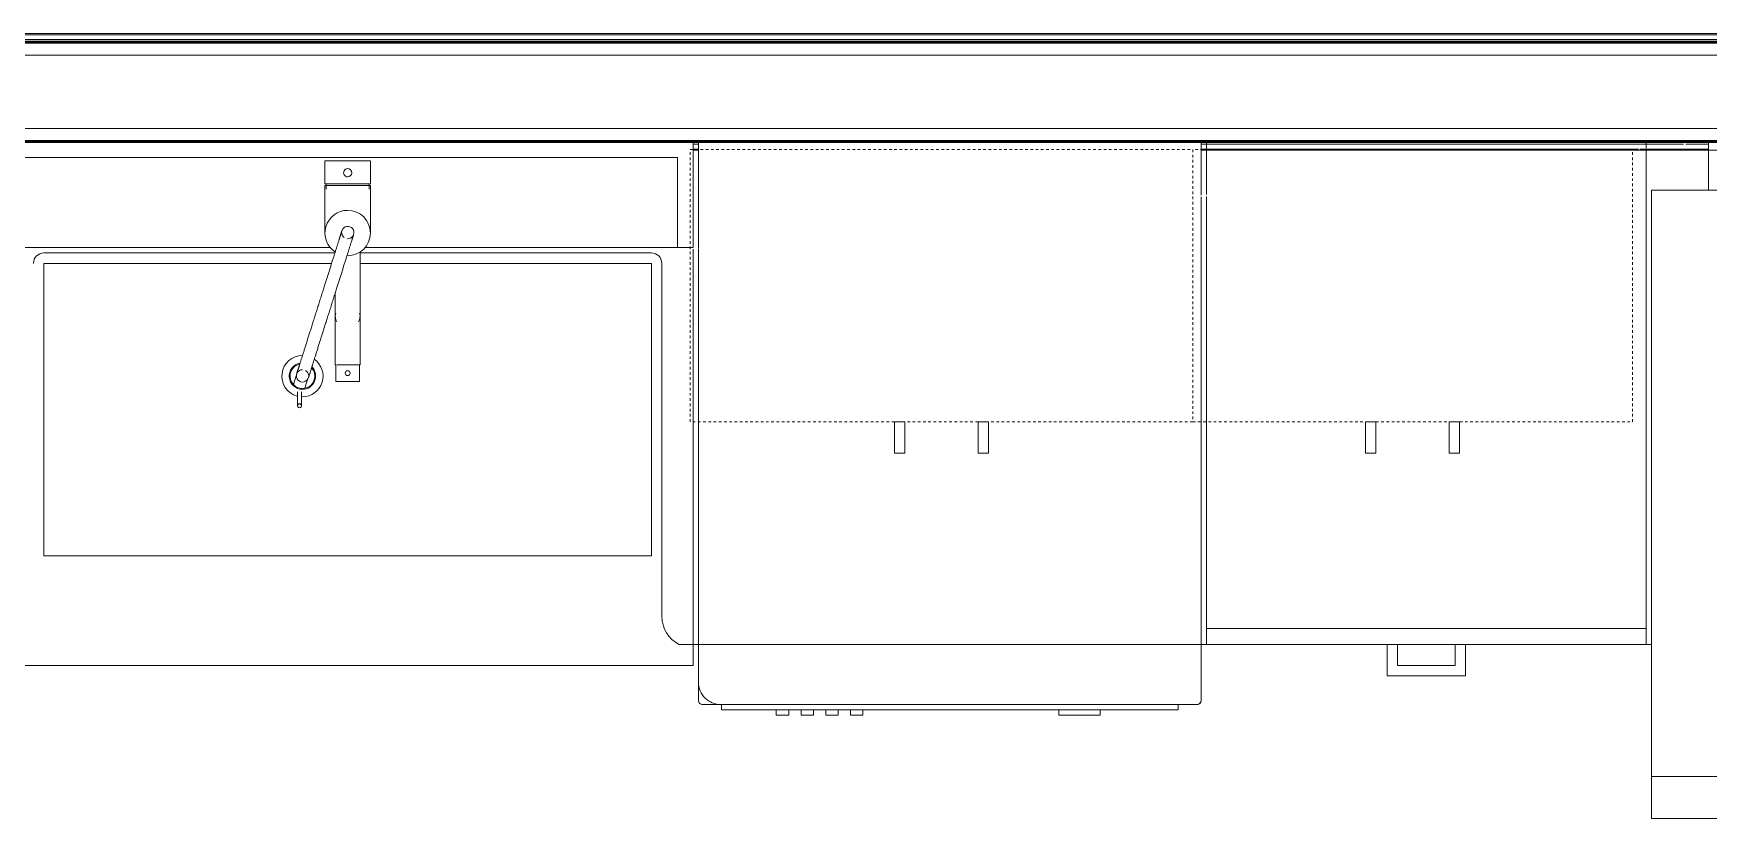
# Model space of a CAD drawing. Header units: inches. Extents: x -4235 to -464, y 9767 to 12344.
# Drawn here: x -3364.2 to -3284.2, y 11414.9 to 11452.4 of the extents above; entities that cross this region are included whole.
import ezdxf

# ---------------------------------------------------------------- set-up
doc = ezdxf.new("R2010")
doc.units = ezdxf.units.IN
doc.header["$MEASUREMENT"] = 0
doc.linetypes.add('Dash', pattern=[0.25, 0.125, -0.125])
for name, color, linetype, lineweight in [('0-1', 7, 'Continuous', 5), ('0-2', 254, 'Continuous', 9), ('A-WALL-1', 250, 'Continuous', 50), ('A-WALL-2', 50, 'Continuous', 13), ('A-WALL-3', 10, 'Continuous', 9), ('A-WALL-4', 254, 'Continuous', 9), ('A-WALL-5', 7, 'Continuous', 9), ('A-WALL-6', 113, 'Continuous', 9), ('P-SANR-FIXT-1', 7, 'Continuous', 9), ('P-SANR-FIXT-3', 254, 'Continuous', 9), ('Q-CASE-1', 10, 'Continuous', 9), ('Q-CASE-2', 254, 'Continuous', 9), ('Q-CASE-3', 7, 'Continuous', 9), ('Q-CASE-4', 7, 'Dash', 9), ('Q-SPCQ-1', 7, 'Continuous', 9), ('Q-SPCQ-2', 10, 'Continuous', 9), ('Q-SPCQ-3', 254, 'Continuous', 9)]:
    doc.layers.add(name, color=color, linetype=linetype, lineweight=lineweight)

# ---------------------------------------------------------------- blocks, each defined once
blk = doc.blocks.new('Basic Wall _ INT - W4BØF - _5_8 GYP - 2X4 WOOD_BATT_ - 5_8 GYP_ - ___-3184041-BACKGROUND - 2ND FLOOR')
at = {"layer": 'A-WALL-3'}
for p, q in [((-3365.674, 11447.238), (-3332.674, 11447.238)), ((-3332.674, 11447.238), (-3332.424, 11447.238)), ((-3332.674, 11447.113), (-3332.424, 11447.113)), ((-3332.424, 11446.887), (-3332.674, 11446.887)), ((-3308.424, 11447.238), (-3284.199, 11447.238)), ((-3308.424, 11447.113), (-3285.387, 11447.113)), ((-3287.536, 11446.887), (-3308.424, 11446.887)), ((-3284.199, 11446.887), (-3287.478, 11446.887)), ((-3285.274, 11447.113), (-3284.199, 11447.113))]:
    blk.add_line(p, q, dxfattribs=at)
at = {"layer": 'A-WALL-4'}
for p, q in [((-3332.424, 11446.824), (-3332.674, 11446.824)), ((-3288.13, 11446.824), (-3308.424, 11446.824)), ((-3284.199, 11446.824), (-3288.108, 11446.824))]:
    blk.add_line(p, q, dxfattribs=at)
at = {"layer": 'A-WALL-5'}
blk.add_line((-3249.862, 11446.824), (-3284.199, 11446.824), dxfattribs=at)
blk = doc.blocks.new('Basic Wall _ INT - W4BØF - _5_8 GYP - 2X4 WOOD_BATT_ - 5_8 GYP_ - ___-3184042-BACKGROUND - 2ND FLOOR')
at = {"layer": 'A-WALL-4'}
for p, q in [((-3278.631, 11452.339), (-3402.299, 11452.339)), ((-3402.299, 11451.988), (-3278.222, 11451.988))]:
    blk.add_line(p, q, dxfattribs=at)
at = {"layer": 'A-WALL-5'}
for p, q in [((-3278.636, 11452.401), (-3402.299, 11452.401)), ((-3278.222, 11452.113), (-3402.299, 11452.113))]:
    blk.add_line(p, q, dxfattribs=at)
blk = doc.blocks.new('Refrigerator_-_Side-by-Side_6047 - 36_ X 30_-345559-BACKGROUND - 2ND FLOOR')
at = {"layer": 'Q-SPCQ-1'}
for p, q in [((17.875, 14.422), (-17.875, 14.422)), ((-17.875, 14.422), (-17.875, -15.578)), ((17.875, -15.578), (17.875, 14.422)), ((-17.875, -13.578), (-3.125, -13.578)), ((-17.875, -13.578), (-17.875, -15.578)), ((-3.125, -15.578), (-3.125, -13.578)), ((-2.625, -13.578), (17.875, -13.578)), ((-2.625, -13.578), (-2.625, -15.578)), ((17.875, -15.578), (17.875, -13.578)), ((-17.875, -15.578), (17.875, -15.578)), ((-3.125, -15.578), (-17.875, -15.578)), ((17.875, -15.578), (-2.625, -15.578))]:
    blk.add_line(p, q, dxfattribs=at)
blk = doc.blocks.new('Dishwasher_15404 - 34_ counter-V161-BACKGROUND - 2ND FLOOR')
at = {"layer": 'Q-SPCQ-1'}
for p, q in [((26.678, 0), (24, 0)), ((26.875, -22.928), (26.875, -0.197)), ((27.125, -1.093), (26.875, -1.093)), ((27.125, -1.093), (27.125, -22.907)), ((27.375, -4.824), (27.125, -4.824)), ((27.375, -4.824), (27.375, -5.808)), ((27.375, -5.808), (27.375, -6.793)), ((27.125, -6.793), (27.375, -6.793)), ((27.375, -16.15), (27.125, -16.15)), ((27.125, -16.741), (27.375, -16.741)), ((27.375, -16.15), (27.375, -16.741)), ((27.375, -17.331), (27.125, -17.331)), ((27.375, -17.331), (27.375, -17.922)), ((27.125, -17.922), (27.375, -17.922)), ((27.375, -18.512), (27.125, -18.512)), ((27.125, -19.103), (27.375, -19.103)), ((27.375, -18.512), (27.375, -19.103)), ((27.375, -19.693), (27.125, -19.693)), ((27.375, -19.693), (27.375, -20.284)), ((27.125, -20.284), (27.375, -20.284)), ((27.125, -22.907), (26.875, -22.907)), ((26.875, -23.803), (26.875, -22.928)), ((24, -24), (25.803, -24)), ((25.803, -24), (26.678, -24))]:
    blk.add_line(p, q, dxfattribs=at)
for centre, radius, start, end in [((26.678, -0.197), 0.197, 360, 90), ((26.678, -0.197), 0.197, 15, 90), ((25.803, -22.928), 1.072, 270, 0), ((26.678, -23.803), 0.197, 270, 0)]:
    blk.add_arc(centre, radius, start, end, dxfattribs=at)
at = {"layer": 'Q-SPCQ-2'}
for p, q in [((0.375, 0), (0, 0)), ((0, 0), (0, -24)), ((0, -24), (0.375, -24))]:
    blk.add_line(p, q, dxfattribs=at)
at = {"layer": 'Q-SPCQ-3'}
for p, q in [((2.549, 0), (0.375, 0)), ((24, 0), (2.638, 0)), ((0.375, -24), (5.074, -24)), ((5.104, -24), (24, -24))]:
    blk.add_line(p, q, dxfattribs=at)
blk = doc.blocks.new('Vanity Cabinet-Double Door - 33_-V19-BACKGROUND - 2ND FLOOR')
at = {"layer": 'Q-CASE-1'}
for p, q in [((-15.762, 0.375), (-15.762, 0)), ((-15.762, 0.375), (-15.762, 0)), ((17.238, 0), (17.238, 0.375)), ((17.238, 0), (17.238, 0.375)), ((-15.762, 0), (17.238, 0)), ((-15.762, 0), (17.238, 0)), ((-15.762, 0), (17.238, 0))]:
    blk.add_line(p, q, dxfattribs=at)
at = {"layer": 'Q-CASE-2'}
for p, q in [((-15.762, 5.058), (-15.762, 0.375)), ((-15.762, 5.058), (-15.762, 0.375)), ((-15.012, 5.058), (-15.012, 0.75)), ((16.488, 0.75), (16.488, 5.058)), ((-15.012, 0.75), (16.488, 0.75))]:
    blk.add_line(p, q, dxfattribs=at)
blk = doc.blocks.new('Base Cabinet 3 Drawer 230 - Base Cabinet 3 Drawer 230 21_-2578998-BACKGROUND - 2ND FLOOR')
at = {"layer": 'Q-CASE-1'}
for p, q in [((-0.638, 24), (-1.137, 24)), ((-0.638, 24), (-1.137, 24)), ((2.113, 24), (2.613, 24)), ((2.113, 24), (2.613, 24)), ((-9.762, 0.313), (-9.762, 0.01)), ((11.238, 0), (11.238, 0.375)), ((-9.762, 0), (11.238, 0))]:
    blk.add_line(p, q, dxfattribs=at)
at = {"layer": 'Q-CASE-2'}
for p, q in [((-9.762, 24), (11.238, 24)), ((-9.762, 23.25), (-9.762, 24)), ((-0.638, 24), (-1.137, 24)), ((2.113, 24), (2.613, 24)), ((11.238, 24), (11.238, 23.25)), ((11.238, 23.25), (-9.762, 23.25)), ((-9.762, 23.25), (-9.762, 0.375)), ((11.238, 2.611), (11.238, 23.25)), ((11.238, 0.375), (11.238, 2.523))]:
    blk.add_line(p, q, dxfattribs=at)
at = {"layer": 'Q-CASE-3'}
for p, q in [((2.613, 25.5), (-1.137, 25.5)), ((-1.137, 25.5), (-1.137, 24)), ((-0.638, 24), (-0.638, 25.001)), ((-0.638, 25.001), (2.113, 25.001)), ((2.113, 25.001), (2.113, 24)), ((2.613, 24), (2.613, 25.5))]:
    blk.add_line(p, q, dxfattribs=at)
blk = doc.blocks.new('300 Series Wall Hung Cabinet_302 - 24_ X 24_-2590484-BACKGROUND - 2ND FLOOR')
at = {"layer": 'Q-CASE-3'}
for p, q in [((-1.762, 14.687), (-2.25, 14.687)), ((-2.25, 14.687), (-2.25, 13.188)), ((-1.762, 13.188), (-1.762, 14.687)), ((2.238, 14.687), (1.75, 14.687)), ((1.75, 14.687), (1.75, 13.188)), ((2.238, 13.188), (2.238, 14.687)), ((-1.762, 13.188), (-2.25, 13.188)), ((2.238, 13.188), (1.75, 13.188))]:
    blk.add_line(p, q, dxfattribs=at)
at = {"layer": 'Q-CASE-4'}
for p, q in [((-12, 0.187), (-12, 13.188)), ((-12, 13.188), (12, 13.188)), ((12, 13.188), (12, 0.187)), ((12, 0.187), (-12, 0.187))]:
    blk.add_line(p, q, dxfattribs=at)
blk = doc.blocks.new('kitchen_faucet_14143 - kitchen_faucet_14143-V185-BACKGROUND - 2ND FLOOR')
at = {"layer": 'P-SANR-FIXT-1'}
for p, q in [((-7.234, 2.592), (-6.814, 2.46)), ((-7.579, 2.398), (-8.244, 2.398)), ((-8.244, 2.201), (-7.579, 2.201)), ((-6.988, 1.91), (-7.411, 2.043)), ((2.264, 1.083), (0, 1.083)), ((2.342, 1.024), (2.101, 1.024)), ((2.264, 1.083), (2.264, -1.083)), ((3.445, 1.083), (2.342, 1.083)), ((2.342, -1.083), (2.342, 1.083)), ((3.445, 1.083), (3.445, -1.083)), ((-6.299, 0.571), (-7.087, 0.571)), ((-7.087, -0.571), (-7.087, 0.571)), ((-2.826, 0.591), (-6.299, 0.591)), ((-6.299, 0.57), (-6.299, 0.591)), ((-6.299, 0.418), (-6.299, 0.511)), ((-6.299, 0.295), (-6.299, 0.405)), ((-6.299, 0.153), (-6.299, 0.286)), ((-6.299, 0.285), (-6.299, 0.153)), ((-6.299, 0.148), (-6.299, -0.148)), ((-6.299, -0.148), (-6.299, 0.148)), ((-3.975, 0.591), (-4.892, 0.591)), ((-0.9, 0.591), (-0.944, 0.591)), ((-7.087, -0.571), (-6.299, -0.571)), ((-6.299, -0.153), (-6.299, -0.285)), ((-6.299, -0.286), (-6.299, -0.153)), ((-6.299, -0.405), (-6.299, -0.295)), ((-6.299, -0.497), (-6.299, -0.418)), ((-6.299, -0.591), (-6.299, -0.511)), ((-6.299, -0.591), (-0.9, -0.591)), ((-4.892, -0.591), (-3.975, -0.591)), ((0, -1.083), (2.264, -1.083)), ((2.101, -1.024), (2.342, -1.024)), ((2.342, -1.083), (3.445, -1.083))]:
    blk.add_line(p, q, dxfattribs=at)
at = {"layer": 'P-SANR-FIXT-1', "flags": 128}
for points in [[(-6.524, 2.152), (-6.534, 2.229), (-6.564, 2.3), (-6.611, 2.361), (-6.672, 2.408), (-6.743, 2.437), (-6.82, 2.448), (-6.896, 2.437), (-6.967, 2.408), (-7.028, 2.361), (-7.075, 2.3), (-7.105, 2.229), (-7.115, 2.152)], [(-6.731, 2.434), (-6.73, 2.434), (-6.729, 2.433), (-6.727, 2.433), (-6.724, 2.432), (-6.721, 2.431), (-6.716, 2.429), (-6.711, 2.428), (-6.705, 2.426), (-6.698, 2.424), (-6.691, 2.421), (-6.682, 2.419), (-6.535, 2.372), (-6.517, 2.366), (-6.498, 2.36), (-6.479, 2.354), (-6.458, 2.348), (-6.437, 2.341), (-6.415, 2.334), (-6.393, 2.327), (-6.369, 2.32), (-6.345, 2.312), (-6.32, 2.304), (-6.294, 2.296), (-6.267, 2.288), (-6.24, 2.279), (-6.212, 2.27), (-6.183, 2.261), (-6.153, 2.252), (-6.123, 2.242), (-6.092, 2.232), (-6.06, 2.222), (-6.027, 2.212), (-5.993, 2.201), (-5.959, 2.19), (-5.924, 2.179), (-5.888, 2.168), (-5.852, 2.157), (-5.815, 2.145), (-5.777, 2.133), (-5.738, 2.121), (-5.699, 2.108), (-5.658, 2.095), (-5.617, 2.083), (-5.576, 2.069), (-5.534, 2.056), (-5.491, 2.042), (-5.447, 2.029), (-5.402, 2.015), (-5.357, 2), (-5.312, 1.986), (-5.265, 1.971), (-5.218, 1.957), (-5.171, 1.941), (-5.122, 1.926), (-5.073, 1.911), (-5.024, 1.895), (-4.974, 1.879), (-4.923, 1.863), (-4.872, 1.847), (-4.82, 1.831), (-4.768, 1.814), (-4.715, 1.798), (-4.661, 1.781), (-4.607, 1.764), (-4.553, 1.747), (-4.498, 1.729), (-4.443, 1.712), (-4.387, 1.694), (-4.331, 1.676), (-4.274, 1.659), (-4.217, 1.641), (-4.16, 1.623), (-4.103, 1.604), (-4.045, 1.586), (-3.986, 1.568), (-3.928, 1.549), (-3.869, 1.531), (-3.81, 1.512), (-3.751, 1.494), (-3.692, 1.475), (-3.632, 1.456), (-3.573, 1.437), (-3.513, 1.418), (-3.453, 1.4), (-3.393, 1.381), (-3.334, 1.362), (-3.274, 1.343), (-3.214, 1.324), (-3.154, 1.305), (-3.094, 1.286), (-3.034, 1.267), (-2.975, 1.249), (-2.915, 1.23), (-2.856, 1.211), (-2.797, 1.192), (-2.738, 1.174), (-2.679, 1.155), (-2.621, 1.137), (-2.563, 1.118), (-2.505, 1.1), (-1.882, 0.904), (-1.83, 0.887), (-1.777, 0.871), (-1.726, 0.854), (-1.675, 0.838), (-1.624, 0.822), (-1.396, 0.75), (-1.349, 0.735), (-1.303, 0.721), (-1.257, 0.706), (-1.212, 0.692), (-1.168, 0.678), (-1.124, 0.664), (-1.081, 0.651), (-1.039, 0.637), (-0.997, 0.624), (-0.956, 0.611), (-0.916, 0.599), (-0.877, 0.586), (-0.838, 0.574), (-0.8, 0.562), (-0.763, 0.55), (-0.727, 0.539), (-0.691, 0.528), (-0.656, 0.517), (-0.622, 0.506), (-0.589, 0.495), (-0.556, 0.485), (-0.524, 0.475), (-0.493, 0.465), (-0.462, 0.456), (-0.433, 0.446), (-0.404, 0.437), (-0.376, 0.428), (-0.349, 0.42), (-0.322, 0.411), (-0.296, 0.403), (-0.271, 0.395), (-0.247, 0.388), (-0.224, 0.38), (-0.201, 0.373), (-0.179, 0.366), (-0.158, 0.36), (-0.138, 0.353), (-0.118, 0.347), (-0.1, 0.341), (-0.082, 0.335), (-0.065, 0.33), (-0.048, 0.325), (-0.033, 0.32), (-0.018, 0.315), (-0.004, 0.311), (0.009, 0.307), (0.021, 0.303), (0.033, 0.299), (0.044, 0.296), (0.054, 0.293), (0.063, 0.29), (0.071, 0.287), (0.079, 0.285), (0.086, 0.282), (0.092, 0.281), (0.097, 0.279), (0.102, 0.277), (0.106, 0.276), (0.109, 0.275), (0.111, 0.275), (0.112, 0.274), (0.113, 0.274)], [(-7.115, 2.152), (-7.105, 2.076), (-7.075, 2.005), (-7.028, 1.943), (-6.967, 1.897), (-6.896, 1.867), (-6.82, 1.857), (-6.743, 1.867), (-6.672, 1.897), (-6.611, 1.943), (-6.564, 2.005)], [(-6.909, 1.871), (-6.908, 1.871), (-6.907, 1.87), (-6.905, 1.87), (-6.902, 1.869), (-6.899, 1.868), (-6.894, 1.866), (-6.889, 1.865), (-6.883, 1.863), (-6.876, 1.861), (-6.869, 1.858), (-6.86, 1.856), (-6.713, 1.809), (-6.695, 1.803), (-6.676, 1.797), (-6.512, 1.746), (-6.487, 1.738), (-6.461, 1.729), (-6.434, 1.721), (-6.406, 1.712), (-6.377, 1.703), (-6.348, 1.694), (-6.318, 1.684), (-6.287, 1.675), (-6.256, 1.665), (-6.224, 1.655), (-6.191, 1.644), (-6.157, 1.633), (-6.122, 1.623), (-6.087, 1.611), (-6.051, 1.6), (-6.014, 1.588), (-5.976, 1.577), (-5.938, 1.564), (-5.899, 1.552), (-5.859, 1.54), (-5.819, 1.527), (-5.778, 1.514), (-5.736, 1.501), (-5.693, 1.487), (-5.65, 1.473), (-5.606, 1.46), (-5.561, 1.446), (-5.516, 1.431), (-5.47, 1.417), (-5.423, 1.402), (-5.376, 1.387), (-5.328, 1.372), (-5.279, 1.357), (-5.23, 1.341), (-5.18, 1.325), (-4.479, 1.104), (-4.422, 1.086), (-4.365, 1.068), (-4.307, 1.05), (-4.25, 1.032), (-4.191, 1.013), (-4.133, 0.995), (-4.075, 0.976), (-4.016, 0.958), (-3.957, 0.939), (-3.897, 0.92), (-3.838, 0.902), (-3.778, 0.883), (-3.719, 0.864), (-3.659, 0.845), (-3.599, 0.826), (-3.539, 0.807), (-3.479, 0.789), (-3.42, 0.77), (-3.36, 0.751), (-3.3, 0.732), (-3.24, 0.713), (-3.181, 0.694), (-3.121, 0.675), (-3.062, 0.657), (-3.002, 0.638), (-2.943, 0.619), (-2.885, 0.601), (-2.826, 0.582), (-2.768, 0.564), (-2.71, 0.546), (-2.652, 0.527), (-2.034, 0.332), (-1.982, 0.316), (-1.93, 0.3), (-1.879, 0.283), (-1.828, 0.267), (-1.778, 0.251), (-1.538, 0.176), (-1.491, 0.161), (-1.446, 0.147), (-1.4, 0.132), (-1.356, 0.118), (-1.312, 0.104), (-1.269, 0.091), (-1.226, 0.077), (-1.185, 0.064), (-1.144, 0.051), (-1.103, 0.039), (-1.064, 0.026), (-1.025, 0.014), (-0.987, 0.002), (-0.95, -0.01), (-0.913, -0.021), (-0.877, -0.033), (-0.842, -0.044), (-0.808, -0.055), (-0.774, -0.065), (-0.741, -0.076), (-0.709, -0.086), (-0.678, -0.096), (-0.647, -0.105), (-0.617, -0.115), (-0.588, -0.124), (-0.56, -0.133), (-0.533, -0.142), (-0.506, -0.15), (-0.48, -0.158), (-0.455, -0.166), (-0.43, -0.174), (-0.407, -0.181), (-0.384, -0.188), (-0.362, -0.195), (-0.341, -0.202), (-0.32, -0.209), (-0.3, -0.215), (-0.282, -0.221), (-0.263, -0.226), (-0.246, -0.232), (-0.23, -0.237), (-0.214, -0.242), (-0.199, -0.247), (-0.185, -0.251), (-0.172, -0.255), (-0.159, -0.259), (-0.147, -0.263), (-0.136, -0.267), (-0.126, -0.27), (-0.117, -0.273), (-0.108, -0.276), (-0.1, -0.278), (-0.093, -0.28), (-0.087, -0.282), (-0.081, -0.284), (-0.077, -0.285), (-0.073, -0.287), (-0.069, -0.288), (-0.067, -0.288), (-0.066, -0.289), (-0.065, -0.289)], [(-0.27, 0.018), (-0.267, -0.059), (-0.244, -0.132), (-0.202, -0.197), (-0.146, -0.249), (-0.077, -0.285), (-0.002, -0.302), (0.075, -0.298), (0.149, -0.275), (0.214, -0.234), (0.266, -0.177)], [(0.266, -0.177), (0.301, -0.109), (0.318, -0.033), (0.315, 0.044), (0.292, 0.117), (0.25, 0.182), (0.193, 0.234), (0.125, 0.27), (0.05, 0.287), (-0.027, 0.283), (-0.101, 0.26), (-0.166, 0.219), (-0.218, 0.162)]]:
    blk.add_lwpolyline(points, dxfattribs=at)
at = {"layer": 'P-SANR-FIXT-1'}
for centre, radius, start, end in [((-6.832, 2.159), 0.984, 0, 165), ((-6.832, 2.159), 0.63, 10.30839, 180), ((-6.832, 2.159), 0.591, 132.88346, 180), ((-6.832, 2.159), 0.591, 14.76483, 132.88346), ((-6.832, 2.159), 0.984, 176.37544, 180), ((-6.832, 2.159), 0.984, 180, 325.37114), ((-6.832, 2.159), 0.63, 180, 315), ((-6.832, 2.159), 0.591, 180, 191.36029), ((-6.832, 2.159), 0.591, 191.36029, 312.7731), ((0, 0), 1.083, 0, 147.47116), ((-6.689, 0), 0.118, 0, 180), ((0, 0), 1.083, 177.61887, 180), ((2.878, 0), 0.197, 360, 180), ((-6.689, 0), 0.118, 180, 360), ((0, 0), 1.083, 180, 360), ((2.878, 0), 0.197, 180, 360)]:
    blk.add_arc(centre, radius, start, end, dxfattribs=at)
for centre, major_axis, ratio, start_param, end_param in [((-8.244, 2.3), (0, 0.0984), 0.984808, 4.712389, 7.853982), ((-8.244, 2.3), (0, 0.0984), 0.984808, 1.570796, 4.712389), ((-3.975, 0), (0, 0.591), 0.906308, 6.021386, 6.806784), ((-3.975, 0), (0, 0.591), 0.906308, 2.617994, 3.403392)]:
    blk.add_ellipse(centre, major_axis=major_axis, ratio=ratio, start_param=start_param, end_param=end_param, dxfattribs=at)
blk = doc.blocks.new('Stainless Steel Farmhous Kitchen Sink - Stainless Steel Farmhous Kitchen Sink-V80-BACKGROUND - 2ND FLOOR')
at = {"layer": 'P-SANR-FIXT-1'}
for p, q in [((-33, 22.203), (-33, 21.189)), ((0, 22.203), (-33, 22.203)), ((0, 21.189), (0, 22.203)), ((-31, 3), (-31, 16.956)), ((-31, 16.956), (-2, 16.956)), ((-2, 16.956), (-2, 3)), ((-17.086, 3), (-31, 3)), ((-2, 3), (-15.748, 3))]:
    blk.add_line(p, q, dxfattribs=at)
at = {"layer": 'P-SANR-FIXT-3'}
for p, q in [((-33, 21.189), (-33, 2.319)), ((0, 9.814), (0, 21.189)), ((-33, 2.247), (-17.319, 2.247)), ((-15.681, 2.247), (-0.25, 2.247))]:
    blk.add_line(p, q, dxfattribs=at)
blk = doc.blocks.new('300 Series Wall Hung Cabinet_302 - 21_ X 24_-2838280-BACKGROUND - 2ND FLOOR')
at = {"layer": 'Q-CASE-3'}
for p, q in [((-2.25, -13.188), (-1.762, -13.188)), ((-2.25, -13.188), (-2.25, -14.687)), ((-1.762, -14.687), (-1.762, -13.188)), ((1.75, -13.188), (2.238, -13.188)), ((1.75, -13.188), (1.75, -14.687)), ((2.238, -14.687), (2.238, -13.188)), ((-2.25, -14.687), (-1.762, -14.687)), ((1.75, -14.687), (2.238, -14.687))]:
    blk.add_line(p, q, dxfattribs=at)
at = {"layer": 'Q-CASE-4'}
for p, q in [((10.5, -0.188), (-10.5, -0.188)), ((-10.5, -0.188), (-10.5, -13.188)), ((10.5, -13.188), (10.5, -0.188)), ((-10.5, -13.188), (10.5, -13.188))]:
    blk.add_line(p, q, dxfattribs=at)
blk = doc.blocks.new('CTR - 1st Phase - Unit Layouts_rvt-1-BACKGROUND - 2ND FLOOR')
at = {"layer": 'A-WALL-1'}
for p, q in [((-3278.222, 11451.988), (-3402.299, 11451.988)), ((-3402.299, 11447.238), (-3249.449, 11447.238))]:
    blk.add_line(p, q, dxfattribs=at)
at = {"layer": 'A-WALL-2'}
for p, q in [((-3277.597, 11451.363), (-3401.674, 11451.363)), ((-3249.449, 11447.863), (-3401.674, 11447.863))]:
    blk.add_line(p, q, dxfattribs=at)
at = {"layer": 'A-WALL-3'}
for p, q in [((-3278.636, 11451.988), (-3402.299, 11451.988)), ((-3332.674, 11447.238), (-3332.424, 11447.238)), ((-3308.424, 11447.238), (-3284.199, 11447.238))]:
    blk.add_line(p, q, dxfattribs=at)
at = {"layer": 'A-WALL-6'}
for p, q in [((-3284.199, 11447.238), (-3401.674, 11447.238)), ((-3401.674, 11447.238), (-3284.199, 11447.238)), ((-3284.199, 11446.863), (-3284.199, 11447.238)), ((-3284.199, 11447.238), (-3284.199, 11446.863)), ((-3284.199, 11444.925), (-3284.199, 11446.863)), ((-3284.199, 11446.863), (-3284.199, 11444.925)), ((-3363.674, 11441.927), (-3349.766, 11441.927)), ((-3349.766, 11441.927), (-3363.674, 11441.927)), ((-3348.586, 11441.927), (-3334.674, 11441.927)), ((-3334.674, 11441.927), (-3348.586, 11441.927)), ((-3334.174, 11441.427), (-3334.174, 11424.578)), ((-3334.174, 11424.578), (-3334.174, 11441.427)), ((-3333.347, 11423.238), (-3286.924, 11423.238)), ((-3286.924, 11423.238), (-3333.347, 11423.238))]:
    blk.add_line(p, q, dxfattribs=at)
for centre, radius, start, end in [((-3363.674, 11441.427), 0.5, 90, 180), ((-3363.674, 11441.427), 0.5, 90, 180), ((-3334.674, 11441.427), 0.5, 360, 90), ((-3334.674, 11441.427), 0.5, 0, 90), ((-3332.674, 11424.578), 1.5, 180, 243.34849), ((-3332.674, 11424.578), 1.5, 180, 243.34849)]:
    blk.add_arc(centre, radius, start, end, dxfattribs=at)
at = {"layer": '0-2'}
for name, p in [('Basic Wall _ INT - W4BØF - _5_8 GYP - 2X4 WOOD_BATT_ - 5_8 GYP_ - ___-3184042-BACKGROUND - 2ND FLOOR', (0, 0)), ('Basic Wall _ INT - W4BØF - _5_8 GYP - 2X4 WOOD_BATT_ - 5_8 GYP_ - ___-3184041-BACKGROUND - 2ND FLOOR', (0, 0)), ('300 Series Wall Hung Cabinet_302 - 21_ X 24_-2838280-BACKGROUND - 2ND FLOOR', (-3298.324, 11447.05)), ('Refrigerator_-_Side-by-Side_6047 - 36_ X 30_-345559-BACKGROUND - 2ND FLOOR', (-3269.049, 11430.503))]:
    blk.add_blockref(name, p, dxfattribs=at)
for name, p, rotation in [('Vanity Cabinet-Double Door - 33_-V19-BACKGROUND - 2ND FLOOR', (-3348.436, 11447.238), 180), ('300 Series Wall Hung Cabinet_302 - 24_ X 24_-2590484-BACKGROUND - 2ND FLOOR', (-3320.824, 11447.05), 180), ('Dishwasher_15404 - 34_ counter-V161-BACKGROUND - 2ND FLOOR', (-3308.424, 11447.238), 269.9999999999322), ('Base Cabinet 3 Drawer 230 - Base Cabinet 3 Drawer 230 21_-2578998-BACKGROUND - 2ND FLOOR', (-3296.936, 11447.238), 180), ('kitchen_faucet_14143 - kitchen_faucet_14143-V185-BACKGROUND - 2ND FLOOR', (-3349.174, 11442.876), 90.00000000001617), ('Stainless Steel Farmhous Kitchen Sink - Stainless Steel Farmhous Kitchen Sink-V80-BACKGROUND - 2ND FLOOR', (-3365.674, 11444.427), 180)]:
    blk.add_blockref(name, p, dxfattribs=dict(at, rotation=rotation))

msp = doc.modelspace()

# ---------------------------------------------------------------- block references
at = {"layer": '0-1'}
msp.add_blockref('CTR - 1st Phase - Unit Layouts_rvt-1-BACKGROUND - 2ND FLOOR', (0, 0), dxfattribs=at)

doc.saveas('drawing.dxf')
